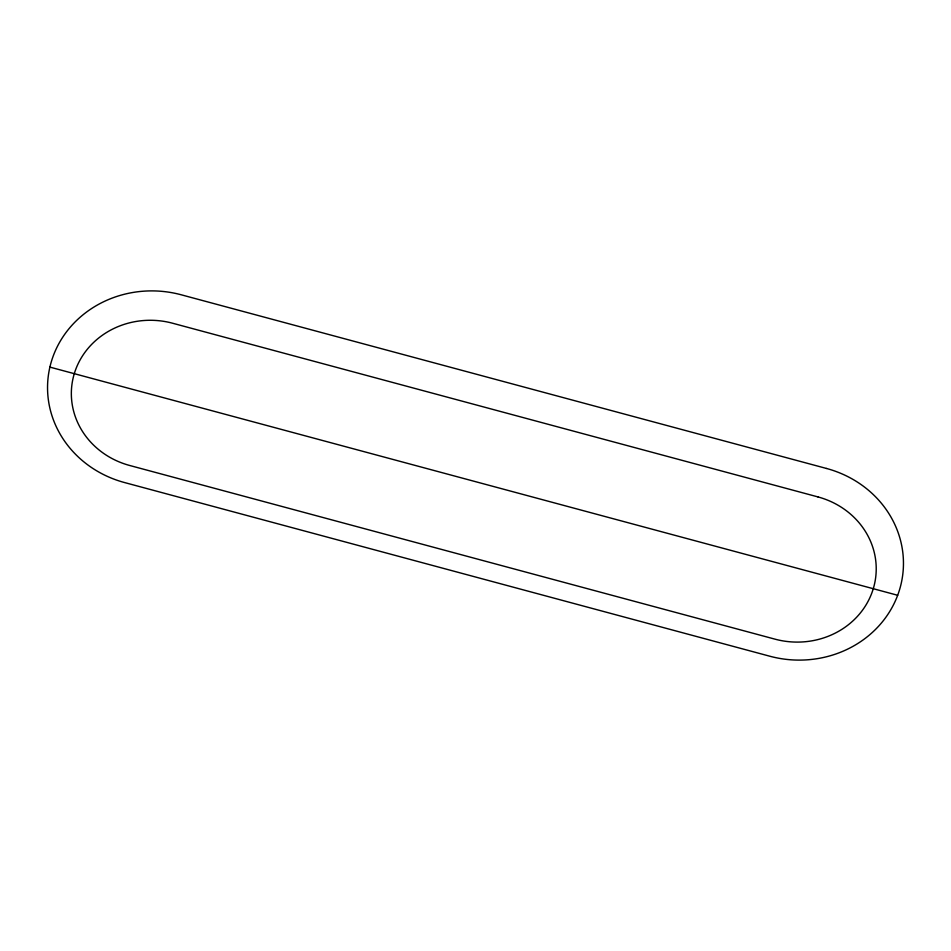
<?xml version="1.0" encoding="UTF-8"?>
<svg xmlns="http://www.w3.org/2000/svg" width="951" height="951" viewBox="0 0 951 951"><rect width="100%" height="100%" fill="white"/><g stroke="black" fill="none" stroke-linecap="round" stroke-linejoin="round"><path stroke-width="1.43" d="M49.892 367.11L897.673 595.278M826.502 468.463L181.166 294.774A105.335 97.727 4 0 0 51.425 361.368A105.335 97.727 4 0 0 124.498 482.537L769.835 656.226A105.335 97.727 4 0 0 899.575 589.632A105.335 97.727 4 0 0 826.502 468.463M817.919 496.909L172.583 323.221A79.801 74.035 4 0 0 74.285 373.672A79.801 74.035 4 0 0 129.645 465.467L774.982 639.155A79.801 74.035 4 0 0 873.28 588.705A79.801 74.035 4 0 0 817.919 496.909"/></g></svg>
